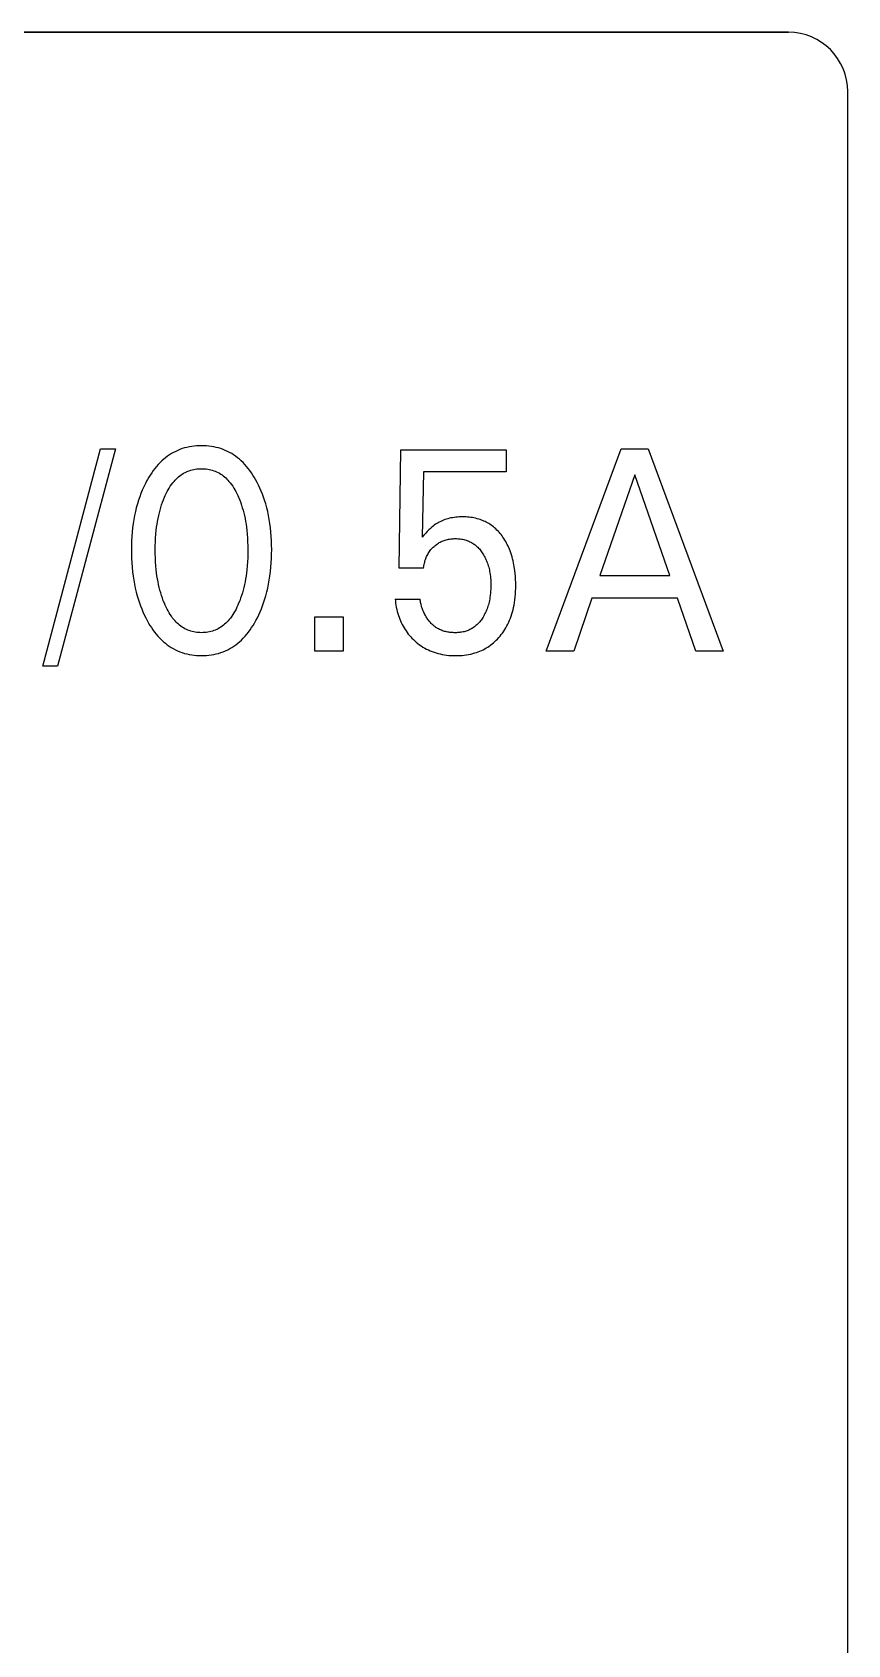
# Model space of a CAD drawing. Extents: x 10 to 656, y -396 to 292.
# Drawn here: x 290.499 to 291.887, y 115.467 to 118.21 of the extents above; entities that cross this region are included whole.
import ezdxf

# ---------------------------------------------------------------- set-up
doc = ezdxf.new("R2010")
doc.units = 0
doc.header["$LTSCALE"] = 5
doc.header["$MEASUREMENT"] = 0
doc.layers.get('0').update_dxf_attribs({"linetype": 'CONTINUOUS'})

msp = doc.modelspace()

# ---------------------------------------------------------------- linework, layer by layer
at = {"color": 7, "linetype": 'Continuous'}
for p, q in [((288.952, 118.2098), (291.7862, 118.2098)), ((291.7862, 118.2098), (288.952, 118.2098)), ((291.8873, 91.5929), (291.8873, 118.1125)), ((291.8873, 101.4922), (291.8873, 118.1125)), ((290.5173, 117.1312), (290.6158, 117.5012)), ((290.6409, 117.5012), (290.5423, 117.1312)), ((290.6158, 117.5012), (290.6409, 117.5012)), ((290.7296, 117.4884), (290.7264, 117.486)), ((290.7329, 117.4907), (290.7296, 117.4884)), ((290.7363, 117.4929), (290.7329, 117.4907)), ((290.7399, 117.4949), (290.7363, 117.4929)), ((290.7435, 117.4968), (290.7399, 117.4949)), ((290.7471, 117.4984), (290.7435, 117.4968)), ((290.7508, 117.5), (290.7471, 117.4984)), ((290.7548, 117.5014), (290.7508, 117.5)), ((290.7587, 117.5026), (290.7548, 117.5014)), ((290.7627, 117.5036), (290.7587, 117.5026)), ((290.7668, 117.5045), (290.7627, 117.5036)), ((290.7709, 117.5052), (290.7668, 117.5045)), ((290.775, 117.5057), (290.7709, 117.5052)), ((290.7792, 117.5061), (290.775, 117.5057)), ((290.7833, 117.5063), (290.7792, 117.5061)), ((290.7875, 117.5064), (290.7833, 117.5063)), ((290.7917, 117.5063), (290.7875, 117.5064)), ((290.7959, 117.5061), (290.7917, 117.5063)), ((290.8, 117.5057), (290.7959, 117.5061)), ((290.8042, 117.5052), (290.8, 117.5057)), ((290.8083, 117.5045), (290.8042, 117.5052)), ((290.8123, 117.5036), (290.8083, 117.5045)), ((290.8164, 117.5026), (290.8123, 117.5036)), ((290.8203, 117.5014), (290.8164, 117.5026)), ((290.8243, 117.5), (290.8203, 117.5014)), ((290.828, 117.4984), (290.8243, 117.5)), ((290.8317, 117.4968), (290.828, 117.4984)), ((290.8353, 117.4949), (290.8317, 117.4968)), ((290.8388, 117.4929), (290.8353, 117.4949)), ((290.8422, 117.4907), (290.8388, 117.4929)), ((290.8455, 117.4884), (290.8422, 117.4907)), ((290.8488, 117.486), (290.8455, 117.4884)), ((291.124, 117.2981), (291.1267, 117.4993)), ((291.1267, 117.4993), (291.306, 117.4993)), ((291.306, 117.4993), (291.306, 117.4617)), ((291.3743, 117.1571), (291.5014, 117.5012)), ((291.5014, 117.5012), (291.5479, 117.5012)), ((291.5479, 117.5012), (291.675, 117.1571)), ((290.7053, 117.464), (290.7027, 117.4603)), ((290.708, 117.4676), (290.7053, 117.464)), ((290.7108, 117.471), (290.708, 117.4676)), ((290.7138, 117.4744), (290.7108, 117.471)), ((290.7169, 117.4777), (290.7138, 117.4744)), ((290.7202, 117.4808), (290.7169, 117.4777)), ((290.7232, 117.4835), (290.7202, 117.4808)), ((290.7264, 117.486), (290.7232, 117.4835)), ((290.7571, 117.4595), (290.7594, 117.4608)), ((290.7594, 117.4608), (290.7618, 117.4619)), ((290.7618, 117.4619), (290.7642, 117.463)), ((290.7642, 117.463), (290.7667, 117.4639)), ((290.7667, 117.4639), (290.7692, 117.4647)), ((290.7692, 117.4647), (290.7717, 117.4654)), ((290.7717, 117.4654), (290.7743, 117.466)), ((290.7743, 117.466), (290.7769, 117.4665)), ((290.7769, 117.4665), (290.7795, 117.4669)), ((290.7795, 117.4669), (290.7822, 117.4671)), ((290.7822, 117.4671), (290.7848, 117.4673)), ((290.7848, 117.4673), (290.7875, 117.4673)), ((290.7875, 117.4673), (290.7902, 117.4673)), ((290.7902, 117.4673), (290.7928, 117.4671)), ((290.7928, 117.4671), (290.7955, 117.4669)), ((290.7955, 117.4669), (290.7981, 117.4665)), ((290.7981, 117.4665), (290.8007, 117.466)), ((290.8007, 117.466), (290.8033, 117.4654)), ((290.8033, 117.4654), (290.8058, 117.4647)), ((290.8058, 117.4647), (290.8084, 117.4639)), ((290.8084, 117.4639), (290.8108, 117.463)), ((290.8108, 117.463), (290.8132, 117.4619)), ((290.8132, 117.4619), (290.8156, 117.4608)), ((290.8156, 117.4608), (290.8179, 117.4595)), ((290.8519, 117.4835), (290.8488, 117.486)), ((290.8549, 117.4808), (290.8519, 117.4835)), ((290.8582, 117.4777), (290.8549, 117.4808)), ((290.8613, 117.4744), (290.8582, 117.4777)), ((290.8642, 117.471), (290.8613, 117.4744)), ((290.8671, 117.4676), (290.8642, 117.471)), ((290.8698, 117.464), (290.8671, 117.4676)), ((290.8724, 117.4603), (290.8698, 117.464)), ((291.1655, 117.4617), (291.1631, 117.351)), ((291.306, 117.4617), (291.1655, 117.4617)), ((290.6892, 117.4365), (290.6867, 117.431)), ((290.6919, 117.442), (290.6892, 117.4365)), ((290.6947, 117.4474), (290.6919, 117.442)), ((290.6955, 117.4488), (290.6947, 117.4474)), ((290.6978, 117.4527), (290.6955, 117.4488)), ((290.7002, 117.4565), (290.6978, 117.4527)), ((290.7027, 117.4603), (290.7002, 117.4565)), ((290.7307, 117.4314), (290.7325, 117.4344)), ((290.7325, 117.4344), (290.7344, 117.4374)), ((290.7344, 117.4374), (290.7364, 117.4403)), ((290.7364, 117.4403), (290.7385, 117.4431)), ((290.7385, 117.4431), (290.7408, 117.4458)), ((290.7408, 117.4458), (290.7426, 117.4478)), ((290.7426, 117.4478), (290.7444, 117.4497)), ((290.7444, 117.4497), (290.7464, 117.4515)), ((290.7464, 117.4515), (290.7484, 117.4533)), ((290.7484, 117.4533), (290.7505, 117.455)), ((290.7505, 117.455), (290.7526, 117.4566)), ((290.7526, 117.4566), (290.7548, 117.4581)), ((290.7548, 117.4581), (290.7571, 117.4595)), ((290.8179, 117.4595), (290.8202, 117.4581)), ((290.8202, 117.4581), (290.8224, 117.4566)), ((290.8224, 117.4566), (290.8246, 117.455)), ((290.8246, 117.455), (290.8266, 117.4533)), ((290.8266, 117.4533), (290.8286, 117.4515)), ((290.8286, 117.4515), (290.8306, 117.4497)), ((290.8306, 117.4497), (290.8324, 117.4478)), ((290.8324, 117.4478), (290.8342, 117.4458)), ((290.8342, 117.4458), (290.8365, 117.4431)), ((290.8365, 117.4431), (290.8386, 117.4403)), ((290.8386, 117.4403), (290.8406, 117.4374)), ((290.8406, 117.4374), (290.8425, 117.4344)), ((290.8425, 117.4344), (290.8443, 117.4314)), ((290.8749, 117.4565), (290.8724, 117.4603)), ((290.8772, 117.4527), (290.8749, 117.4565)), ((290.8795, 117.4488), (290.8772, 117.4527)), ((290.8821, 117.444), (290.8795, 117.4488)), ((290.8846, 117.4391), (290.8821, 117.444)), ((290.8869, 117.4342), (290.8846, 117.4391)), ((290.889, 117.4292), (290.8869, 117.4342)), ((291.5249, 117.4569), (291.4656, 117.2859)), ((291.5843, 117.2859), (291.5249, 117.4569)), ((290.6783, 117.4074), (290.6765, 117.4009)), ((290.6803, 117.4139), (290.6783, 117.4074)), ((290.6823, 117.4196), (290.6803, 117.4139)), ((290.6844, 117.4253), (290.6823, 117.4196)), ((290.6867, 117.431), (290.6844, 117.4253)), ((290.7196, 117.4058), (290.7211, 117.4102)), ((290.7211, 117.4102), (290.7227, 117.4145)), ((290.7227, 117.4145), (290.7245, 117.4188)), ((290.7245, 117.4188), (290.7259, 117.422)), ((290.7259, 117.422), (290.7274, 117.4252)), ((290.7274, 117.4252), (290.729, 117.4283)), ((290.729, 117.4283), (290.7307, 117.4314)), ((290.8443, 117.4314), (290.846, 117.4283)), ((290.846, 117.4283), (290.8476, 117.4252)), ((290.8476, 117.4252), (290.8491, 117.422)), ((290.8491, 117.422), (290.8505, 117.4188)), ((290.8505, 117.4188), (290.851, 117.4177)), ((290.851, 117.4177), (290.8526, 117.4136)), ((290.8526, 117.4136), (290.8542, 117.4094)), ((290.8542, 117.4094), (290.8556, 117.4052)), ((290.8911, 117.4242), (290.889, 117.4292)), ((290.893, 117.4191), (290.8911, 117.4242)), ((290.8947, 117.4139), (290.893, 117.4191)), ((290.8967, 117.4074), (290.8947, 117.4139)), ((290.8985, 117.4009), (290.8967, 117.4074)), ((290.6722, 117.3809), (290.6711, 117.3742)), ((290.6734, 117.3876), (290.6722, 117.3809)), ((290.6749, 117.3943), (290.6734, 117.3876)), ((290.6765, 117.4009), (290.6749, 117.3943)), ((290.7126, 117.3777), (290.7135, 117.3826)), ((290.7135, 117.3826), (290.7146, 117.3876)), ((290.7146, 117.3876), (290.7157, 117.3925)), ((290.7157, 117.3925), (290.7169, 117.397)), ((290.7169, 117.397), (290.7182, 117.4014)), ((290.7182, 117.4014), (290.7196, 117.4058)), ((290.8556, 117.4052), (290.8569, 117.401)), ((290.8569, 117.401), (290.8582, 117.3968)), ((290.8582, 117.3968), (290.8593, 117.3925)), ((290.8593, 117.3925), (290.8605, 117.3876)), ((290.8605, 117.3876), (290.8615, 117.3826)), ((290.8615, 117.3826), (290.8624, 117.3777)), ((290.9001, 117.3943), (290.8985, 117.4009)), ((290.9016, 117.3876), (290.9001, 117.3943)), ((290.9028, 117.3809), (290.9016, 117.3876)), ((290.9039, 117.3742), (290.9028, 117.3809)), ((291.1969, 117.3788), (291.1945, 117.3777)), ((291.1994, 117.3798), (291.1969, 117.3788)), ((291.2018, 117.3807), (291.1994, 117.3798)), ((291.2043, 117.3815), (291.2018, 117.3807)), ((291.2068, 117.3822), (291.2043, 117.3815)), ((291.2094, 117.3829), (291.2068, 117.3822)), ((291.2119, 117.3835), (291.2094, 117.3829)), ((291.2147, 117.384), (291.2119, 117.3835)), ((291.2176, 117.3844), (291.2147, 117.384)), ((291.2204, 117.3848), (291.2176, 117.3844)), ((291.2232, 117.3851), (291.2204, 117.3848)), ((291.2261, 117.3852), (291.2232, 117.3851)), ((291.2289, 117.3854), (291.2261, 117.3852)), ((291.2318, 117.3854), (291.2289, 117.3854)), ((291.2346, 117.3854), (291.2318, 117.3854)), ((291.2374, 117.3852), (291.2346, 117.3854)), ((291.2401, 117.3851), (291.2374, 117.3852)), ((291.2429, 117.3848), (291.2401, 117.3851)), ((291.2457, 117.3845), (291.2429, 117.3848)), ((291.2484, 117.3841), (291.2457, 117.3845)), ((291.2512, 117.3836), (291.2484, 117.3841)), ((291.2539, 117.383), (291.2512, 117.3836)), ((291.2566, 117.3823), (291.2539, 117.383)), ((291.2592, 117.3815), (291.2566, 117.3823)), ((291.2615, 117.3808), (291.2592, 117.3815)), ((291.2637, 117.38), (291.2615, 117.3808)), ((291.2659, 117.3792), (291.2637, 117.38)), ((291.268, 117.3782), (291.2659, 117.3792)), ((290.6688, 117.3521), (290.6684, 117.3446)), ((290.6694, 117.3595), (290.6688, 117.3521)), ((290.6702, 117.3669), (290.6694, 117.3595)), ((290.6711, 117.3742), (290.6702, 117.3669)), ((290.7093, 117.3493), (290.7098, 117.356)), ((290.7098, 117.356), (290.7105, 117.3627)), ((290.7105, 117.3627), (290.7111, 117.3677)), ((290.7111, 117.3677), (290.7118, 117.3727)), ((290.7118, 117.3727), (290.7126, 117.3777)), ((290.8624, 117.3777), (290.8632, 117.3727)), ((290.8632, 117.3727), (290.8639, 117.3677)), ((290.8639, 117.3677), (290.8646, 117.3627)), ((290.8646, 117.3627), (290.8652, 117.356)), ((290.8652, 117.356), (290.8657, 117.3493)), ((290.9048, 117.3669), (290.9039, 117.3742)), ((290.9056, 117.3595), (290.9048, 117.3669)), ((290.9062, 117.3521), (290.9056, 117.3595)), ((290.9066, 117.3446), (290.9062, 117.3521)), ((291.166, 117.3544), (291.1631, 117.351)), ((291.169, 117.3578), (291.166, 117.3544)), ((291.1717, 117.3607), (291.169, 117.3578)), ((291.1745, 117.3635), (291.1717, 117.3607)), ((291.177, 117.3658), (291.1745, 117.3635)), ((291.1796, 117.3681), (291.177, 117.3658)), ((291.1815, 117.3697), (291.1796, 117.3681)), ((291.1836, 117.3712), (291.1815, 117.3697)), ((291.1857, 117.3727), (291.1836, 117.3712)), ((291.1878, 117.374), (291.1857, 117.3727)), ((291.19, 117.3753), (291.1878, 117.374)), ((291.1922, 117.3766), (291.19, 117.3753)), ((291.1945, 117.3777), (291.1922, 117.3766)), ((291.2701, 117.3773), (291.268, 117.3782)), ((291.2722, 117.3762), (291.2701, 117.3773)), ((291.2743, 117.3751), (291.2722, 117.3762)), ((291.2763, 117.3739), (291.2743, 117.3751)), ((291.2783, 117.3727), (291.2763, 117.3739)), ((291.2802, 117.3714), (291.2783, 117.3727)), ((291.2821, 117.37), (291.2802, 117.3714)), ((291.2843, 117.3684), (291.2821, 117.37)), ((291.2863, 117.3667), (291.2843, 117.3684)), ((291.2883, 117.3649), (291.2863, 117.3667)), ((291.2902, 117.363), (291.2883, 117.3649)), ((291.2921, 117.3611), (291.2902, 117.363)), ((291.2939, 117.3592), (291.2921, 117.3611)), ((291.2956, 117.3571), (291.2939, 117.3592)), ((291.2973, 117.3551), (291.2956, 117.3571)), ((291.299, 117.3529), (291.2973, 117.3551)), ((291.3005, 117.3508), (291.299, 117.3529)), ((290.6682, 117.3372), (290.6681, 117.3298)), ((290.6681, 117.3298), (290.6682, 117.3222)), ((290.6684, 117.3446), (290.6682, 117.3372)), ((290.7087, 117.3293), (290.7088, 117.336)), ((290.7088, 117.3225), (290.7087, 117.3293)), ((290.7088, 117.336), (290.709, 117.3427)), ((290.709, 117.3427), (290.7093, 117.3493)), ((290.8657, 117.3493), (290.866, 117.3427)), ((290.866, 117.3427), (290.8662, 117.336)), ((290.8662, 117.336), (290.8663, 117.3293)), ((290.8663, 117.3293), (290.8662, 117.3225)), ((290.9068, 117.3372), (290.9066, 117.3446)), ((290.9069, 117.3298), (290.9068, 117.3372)), ((290.9068, 117.3222), (290.9069, 117.3298)), ((291.1733, 117.3233), (291.1744, 117.325)), ((291.1744, 117.325), (291.1755, 117.3265)), ((291.1755, 117.3265), (291.1766, 117.3281)), ((291.1766, 117.3281), (291.1779, 117.3296)), ((291.1779, 117.3296), (291.1791, 117.3311)), ((291.1791, 117.3311), (291.1805, 117.3325)), ((291.1805, 117.3325), (291.1819, 117.3338)), ((291.1819, 117.3338), (291.1833, 117.3351)), ((291.1833, 117.3351), (291.1847, 117.3363)), ((291.1847, 117.3363), (291.1861, 117.3375)), ((291.1861, 117.3375), (291.1876, 117.3386)), ((291.1876, 117.3386), (291.1891, 117.3397)), ((291.1891, 117.3397), (291.1907, 117.3406)), ((291.1907, 117.3406), (291.1922, 117.3416)), ((291.1922, 117.3416), (291.1938, 117.3425)), ((291.1938, 117.3425), (291.1955, 117.3433)), ((291.1955, 117.3433), (291.1972, 117.344)), ((291.1972, 117.344), (291.1989, 117.3447)), ((291.1989, 117.3447), (291.2006, 117.3453)), ((291.2006, 117.3453), (291.2024, 117.3459)), ((291.2024, 117.3459), (291.2041, 117.3464)), ((291.2041, 117.3464), (291.2059, 117.3469)), ((291.2059, 117.3469), (291.2078, 117.3473)), ((291.2078, 117.3473), (291.2098, 117.3476)), ((291.2098, 117.3476), (291.2117, 117.3479)), ((291.2117, 117.3479), (291.2136, 117.3481)), ((291.2136, 117.3481), (291.2156, 117.3482)), ((291.2156, 117.3482), (291.2175, 117.3483)), ((291.2175, 117.3483), (291.2195, 117.3483)), ((291.2195, 117.3483), (291.2216, 117.3483)), ((291.2216, 117.3483), (291.2236, 117.3482)), ((291.2236, 117.3482), (291.2257, 117.348)), ((291.2257, 117.348), (291.2277, 117.3478)), ((291.2277, 117.3478), (291.2298, 117.3475)), ((291.2298, 117.3475), (291.2318, 117.3472)), ((291.2318, 117.3472), (291.2338, 117.3468)), ((291.2338, 117.3468), (291.2358, 117.3462)), ((291.2358, 117.3462), (291.2378, 117.3457)), ((291.2378, 117.3457), (291.2394, 117.3451)), ((291.2394, 117.3451), (291.241, 117.3445)), ((291.241, 117.3445), (291.2426, 117.3438)), ((291.2426, 117.3438), (291.2442, 117.3431)), ((291.2442, 117.3431), (291.2457, 117.3423)), ((291.2457, 117.3423), (291.2472, 117.3415)), ((291.2472, 117.3415), (291.2487, 117.3406)), ((291.2487, 117.3406), (291.2502, 117.3397)), ((291.2502, 117.3397), (291.2516, 117.3387)), ((291.2516, 117.3387), (291.253, 117.3377)), ((291.253, 117.3377), (291.2545, 117.3364)), ((291.2545, 117.3364), (291.256, 117.3351)), ((291.256, 117.3351), (291.2575, 117.3337)), ((291.2575, 117.3337), (291.2589, 117.3323)), ((291.2589, 117.3323), (291.2603, 117.3308)), ((291.2603, 117.3308), (291.2616, 117.3293)), ((291.2616, 117.3293), (291.2628, 117.3277)), ((291.2628, 117.3277), (291.264, 117.3261)), ((291.264, 117.3261), (291.2652, 117.3244)), ((291.2652, 117.3244), (291.2664, 117.3226)), ((291.3021, 117.3483), (291.3005, 117.3508)), ((291.3037, 117.3459), (291.3021, 117.3483)), ((291.3052, 117.3434), (291.3037, 117.3459)), ((291.3066, 117.3408), (291.3052, 117.3434)), ((291.3079, 117.3383), (291.3066, 117.3408)), ((291.3092, 117.3357), (291.3079, 117.3383)), ((291.3104, 117.333), (291.3092, 117.3357)), ((291.3115, 117.3303), (291.3104, 117.333)), ((291.3126, 117.3276), (291.3115, 117.3303)), ((291.3138, 117.3243), (291.3126, 117.3276)), ((291.3149, 117.3209), (291.3138, 117.3243)), ((290.6682, 117.3222), (290.6684, 117.3147)), ((290.6684, 117.3147), (290.6688, 117.3071)), ((290.6688, 117.3071), (290.6694, 117.2996)), ((290.6694, 117.2996), (290.6701, 117.2921)), ((290.709, 117.3157), (290.7088, 117.3225)), ((290.7093, 117.309), (290.709, 117.3157)), ((290.7098, 117.3022), (290.7093, 117.309)), ((290.7104, 117.2954), (290.7098, 117.3022)), ((290.8652, 117.3022), (290.8646, 117.2954)), ((290.8657, 117.309), (290.8652, 117.3022)), ((290.8661, 117.3157), (290.8657, 117.309)), ((290.8662, 117.3225), (290.8661, 117.3157)), ((290.9049, 117.2922), (290.9056, 117.2997)), ((290.9056, 117.2997), (290.9062, 117.3072)), ((290.9062, 117.3072), (290.9066, 117.3147)), ((290.9066, 117.3147), (290.9068, 117.3222)), ((291.1655, 117.2981), (291.124, 117.2981)), ((291.1655, 117.2981), (291.1657, 117.3002)), ((291.1657, 117.3002), (291.166, 117.3023)), ((291.166, 117.3023), (291.1664, 117.3044)), ((291.1664, 117.3044), (291.1668, 117.3064)), ((291.1668, 117.3064), (291.1673, 117.3085)), ((291.1673, 117.3085), (291.1678, 117.3106)), ((291.1678, 117.3106), (291.1685, 117.3126)), ((291.1685, 117.3126), (291.1691, 117.3145)), ((291.1691, 117.3145), (291.1698, 117.3163)), ((291.1698, 117.3163), (291.1706, 117.3181)), ((291.1706, 117.3181), (291.1715, 117.3199)), ((291.1715, 117.3199), (291.1724, 117.3216)), ((291.1724, 117.3216), (291.1733, 117.3233)), ((291.2664, 117.3226), (291.2676, 117.3207)), ((291.2676, 117.3207), (291.2687, 117.3187)), ((291.2687, 117.3187), (291.2697, 117.3168)), ((291.2697, 117.3168), (291.2707, 117.3148)), ((291.2707, 117.3148), (291.2716, 117.3128)), ((291.2716, 117.3128), (291.2725, 117.3108)), ((291.2725, 117.3108), (291.2733, 117.3087)), ((291.2733, 117.3087), (291.2742, 117.3065)), ((291.2742, 117.3065), (291.2749, 117.3042)), ((291.2749, 117.3042), (291.2756, 117.3019)), ((291.2756, 117.3019), (291.2763, 117.2996)), ((291.2763, 117.2996), (291.2768, 117.2973)), ((291.2768, 117.2973), (291.2774, 117.295)), ((291.316, 117.3175), (291.3149, 117.3209)), ((291.3169, 117.3141), (291.316, 117.3175)), ((291.3177, 117.3107), (291.3169, 117.3141)), ((291.3185, 117.3072), (291.3177, 117.3107)), ((291.3192, 117.3037), (291.3185, 117.3072)), ((291.3198, 117.3002), (291.3192, 117.3037)), ((291.3207, 117.2939), (291.3198, 117.3002)), ((290.6701, 117.2921), (290.6711, 117.2846)), ((290.6711, 117.2846), (290.6721, 117.2778)), ((290.6721, 117.2778), (290.6734, 117.271)), ((290.6734, 117.271), (290.6748, 117.2642)), ((290.711, 117.2903), (290.7104, 117.2954)), ((290.7117, 117.2853), (290.711, 117.2903)), ((290.7125, 117.2802), (290.7117, 117.2853)), ((290.7135, 117.2751), (290.7125, 117.2802)), ((290.7145, 117.2701), (290.7135, 117.2751)), ((290.7156, 117.2651), (290.7145, 117.2701)), ((290.8605, 117.2701), (290.8594, 117.2651)), ((290.8616, 117.2751), (290.8605, 117.2701)), ((290.8625, 117.2802), (290.8616, 117.2751)), ((290.8633, 117.2853), (290.8625, 117.2802)), ((290.864, 117.2903), (290.8633, 117.2853)), ((290.8646, 117.2954), (290.864, 117.2903)), ((290.9003, 117.2643), (290.9017, 117.2711)), ((290.9017, 117.2711), (290.9029, 117.2779)), ((290.9029, 117.2779), (290.9039, 117.2847)), ((290.9039, 117.2847), (290.9049, 117.2922)), ((291.2774, 117.295), (291.2778, 117.2926)), ((291.2778, 117.2926), (291.2782, 117.2903)), ((291.2782, 117.2903), (291.2787, 117.2873)), ((291.2787, 117.2873), (291.2791, 117.2842)), ((291.2791, 117.2842), (291.2794, 117.2812)), ((291.2794, 117.2812), (291.2796, 117.2782)), ((291.2796, 117.2782), (291.2798, 117.2751)), ((291.2798, 117.2751), (291.2798, 117.2721)), ((291.2798, 117.2721), (291.2799, 117.269)), ((291.2799, 117.269), (291.2798, 117.2656)), ((291.3213, 117.2889), (291.3207, 117.2939)), ((291.3217, 117.2838), (291.3213, 117.2889)), ((291.322, 117.2787), (291.3217, 117.2838)), ((291.3222, 117.2737), (291.322, 117.2787)), ((291.3222, 117.2686), (291.3222, 117.2737)), ((291.4656, 117.2859), (291.5843, 117.2859)), ((290.6748, 117.2642), (290.6763, 117.2575)), ((290.6763, 117.2575), (290.6781, 117.2509)), ((290.6781, 117.2509), (290.6801, 117.2442)), ((290.6801, 117.2442), (290.6818, 117.239)), ((290.7168, 117.2606), (290.7156, 117.2651)), ((290.7181, 117.256), (290.7168, 117.2606)), ((290.7194, 117.2516), (290.7181, 117.256)), ((290.7209, 117.2471), (290.7194, 117.2516)), ((290.7225, 117.2427), (290.7209, 117.2471)), ((290.7243, 117.2383), (290.7225, 117.2427)), ((290.8525, 117.2427), (290.8507, 117.2383)), ((290.8541, 117.2471), (290.8525, 117.2427)), ((290.8556, 117.2516), (290.8541, 117.2471)), ((290.857, 117.256), (290.8556, 117.2516)), ((290.8582, 117.2606), (290.857, 117.256)), ((290.8594, 117.2651), (290.8582, 117.2606)), ((290.8932, 117.2391), (290.8949, 117.2444)), ((290.8949, 117.2444), (290.8969, 117.251)), ((290.8969, 117.251), (290.8987, 117.2576)), ((290.8987, 117.2576), (290.9003, 117.2643)), ((291.117, 117.2456), (291.1174, 117.2421)), ((291.117, 117.2456), (291.1594, 117.2456)), ((291.1174, 117.2421), (291.1178, 117.2386)), ((291.1596, 117.2437), (291.1594, 117.2456)), ((291.1599, 117.2418), (291.1596, 117.2437)), ((291.1602, 117.2399), (291.1599, 117.2418)), ((291.2774, 117.2429), (291.2769, 117.2405)), ((291.2779, 117.2453), (291.2774, 117.2429)), ((291.2783, 117.2476), (291.2779, 117.2453)), ((291.2789, 117.2519), (291.2783, 117.2476)), ((291.2792, 117.2553), (291.2789, 117.2519)), ((291.2795, 117.2587), (291.2792, 117.2553)), ((291.2797, 117.2622), (291.2795, 117.2587)), ((291.2798, 117.2656), (291.2797, 117.2622)), ((291.3201, 117.2397), (291.3208, 117.2444)), ((291.3208, 117.2444), (291.3213, 117.2492)), ((291.3213, 117.2492), (291.3217, 117.2541)), ((291.3217, 117.2541), (291.322, 117.2589)), ((291.322, 117.2589), (291.3222, 117.2637)), ((291.3222, 117.2637), (291.3222, 117.2686)), ((291.452, 117.2469), (291.4212, 117.1571)), ((291.5977, 117.2469), (291.452, 117.2469)), ((291.6289, 117.1571), (291.5977, 117.2469)), ((290.6818, 117.239), (290.6837, 117.2338)), ((290.6837, 117.2338), (290.6857, 117.2287)), ((290.6857, 117.2287), (290.6878, 117.2236)), ((290.6878, 117.2236), (290.6901, 117.2186)), ((290.6901, 117.2186), (290.6925, 117.2137)), ((290.7257, 117.235), (290.7243, 117.2383)), ((290.7272, 117.2317), (290.7257, 117.235)), ((290.7288, 117.2285), (290.7272, 117.2317)), ((290.7305, 117.2254), (290.7288, 117.2285)), ((290.7323, 117.2222), (290.7305, 117.2254)), ((290.7342, 117.2192), (290.7323, 117.2222)), ((290.7362, 117.2162), (290.7342, 117.2192)), ((290.7383, 117.2133), (290.7362, 117.2162)), ((290.8388, 117.2162), (290.8367, 117.2133)), ((290.8408, 117.2192), (290.8388, 117.2162)), ((290.8427, 117.2222), (290.8408, 117.2192)), ((290.8445, 117.2254), (290.8427, 117.2222)), ((290.8462, 117.2285), (290.8445, 117.2254)), ((290.8478, 117.2317), (290.8462, 117.2285)), ((290.8493, 117.235), (290.8478, 117.2317)), ((290.8507, 117.2383), (290.8493, 117.235)), ((290.8825, 117.2137), (290.8849, 117.2187)), ((290.8849, 117.2187), (290.8872, 117.2237)), ((290.8872, 117.2237), (290.8893, 117.2288)), ((290.8893, 117.2288), (290.8913, 117.2339)), ((290.8913, 117.2339), (290.8932, 117.2391)), ((290.9805, 117.1571), (290.9805, 117.2151)), ((290.9805, 117.2151), (291.0283, 117.2151)), ((291.0283, 117.2151), (291.0283, 117.1571)), ((291.1178, 117.2386), (291.1184, 117.235)), ((291.1184, 117.235), (291.119, 117.2315)), ((291.119, 117.2315), (291.1198, 117.228)), ((291.1198, 117.228), (291.1206, 117.2245)), ((291.1206, 117.2245), (291.1216, 117.2211)), ((291.1216, 117.2211), (291.1227, 117.2177)), ((291.1227, 117.2177), (291.1237, 117.2145)), ((291.1237, 117.2145), (291.1249, 117.2115)), ((291.1606, 117.238), (291.1602, 117.2399)), ((291.1611, 117.2361), (291.1606, 117.238)), ((291.1616, 117.2341), (291.1611, 117.2361)), ((291.1621, 117.2322), (291.1616, 117.2341)), ((291.1628, 117.2303), (291.1621, 117.2322)), ((291.1634, 117.2284), (291.1628, 117.2303)), ((291.1642, 117.2265), (291.1634, 117.2284)), ((291.165, 117.2246), (291.1642, 117.2265)), ((291.1658, 117.2227), (291.165, 117.2246)), ((291.1667, 117.2209), (291.1658, 117.2227)), ((291.1676, 117.2191), (291.1667, 117.2209)), ((291.1686, 117.2173), (291.1676, 117.2191)), ((291.1696, 117.2155), (291.1686, 117.2173)), ((291.1707, 117.2138), (291.1696, 117.2155)), ((291.2666, 117.2148), (291.2654, 117.2129)), ((291.2677, 117.2168), (291.2666, 117.2148)), ((291.2688, 117.2187), (291.2677, 117.2168)), ((291.2699, 117.2207), (291.2688, 117.2187)), ((291.2708, 117.2227), (291.2699, 117.2207)), ((291.2718, 117.2248), (291.2708, 117.2227)), ((291.2726, 117.2268), (291.2718, 117.2248)), ((291.2734, 117.2289), (291.2726, 117.2268)), ((291.2742, 117.2312), (291.2734, 117.2289)), ((291.275, 117.2335), (291.2742, 117.2312)), ((291.2757, 117.2358), (291.275, 117.2335)), ((291.2763, 117.2382), (291.2757, 117.2358)), ((291.2769, 117.2405), (291.2763, 117.2382)), ((291.3132, 117.2131), (291.3145, 117.2167)), ((291.3145, 117.2167), (291.3156, 117.2202)), ((291.3156, 117.2202), (291.3167, 117.2239)), ((291.3167, 117.2239), (291.3177, 117.2275)), ((291.3177, 117.2275), (291.3185, 117.2312)), ((291.3185, 117.2312), (291.3193, 117.2349)), ((291.3193, 117.2349), (291.3201, 117.2397)), ((290.6925, 117.2137), (290.6951, 117.2088)), ((290.6951, 117.2088), (290.6974, 117.2048)), ((290.6974, 117.2048), (290.6997, 117.2008)), ((290.6997, 117.2008), (290.7022, 117.197)), ((290.7022, 117.197), (290.7048, 117.1932)), ((290.7048, 117.1932), (290.7075, 117.1894)), ((290.7075, 117.1894), (290.7104, 117.1858)), ((290.7406, 117.2105), (290.7383, 117.2133)), ((290.7424, 117.2085), (290.7406, 117.2105)), ((290.7442, 117.2065), (290.7424, 117.2085)), ((290.7462, 117.2046), (290.7442, 117.2065)), ((290.7482, 117.2028), (290.7462, 117.2046)), ((290.7503, 117.2011), (290.7482, 117.2028)), ((290.7524, 117.1994), (290.7503, 117.2011)), ((290.7546, 117.1979), (290.7524, 117.1994)), ((290.7569, 117.1964), (290.7546, 117.1979)), ((290.7592, 117.1951), (290.7569, 117.1964)), ((290.7617, 117.1939), (290.7592, 117.1951)), ((290.7641, 117.1928), (290.7617, 117.1939)), ((290.7665, 117.1918), (290.7641, 117.1928)), ((290.7691, 117.191), (290.7665, 117.1918)), ((290.7716, 117.1903), (290.7691, 117.191)), ((290.7742, 117.1897), (290.7716, 117.1903)), ((290.7768, 117.1892), (290.7742, 117.1897)), ((290.7795, 117.1888), (290.7768, 117.1892)), ((290.7822, 117.1885), (290.7795, 117.1888)), ((290.7848, 117.1884), (290.7822, 117.1885)), ((290.7875, 117.1883), (290.7848, 117.1884)), ((290.7902, 117.1884), (290.7875, 117.1883)), ((290.7929, 117.1885), (290.7902, 117.1884)), ((290.7955, 117.1888), (290.7929, 117.1885)), ((290.7982, 117.1892), (290.7955, 117.1888)), ((290.8008, 117.1897), (290.7982, 117.1892)), ((290.8034, 117.1903), (290.8008, 117.1897)), ((290.8059, 117.191), (290.8034, 117.1903)), ((290.8085, 117.1918), (290.8059, 117.191)), ((290.8109, 117.1928), (290.8085, 117.1918)), ((290.8134, 117.1939), (290.8109, 117.1928)), ((290.8158, 117.1951), (290.8134, 117.1939)), ((290.8181, 117.1964), (290.8158, 117.1951)), ((290.8204, 117.1979), (290.8181, 117.1964)), ((290.8226, 117.1994), (290.8204, 117.1979)), ((290.8247, 117.2011), (290.8226, 117.1994)), ((290.8268, 117.2028), (290.8247, 117.2011)), ((290.8288, 117.2046), (290.8268, 117.2028)), ((290.8308, 117.2065), (290.8288, 117.2046)), ((290.8326, 117.2085), (290.8308, 117.2065)), ((290.8344, 117.2105), (290.8326, 117.2085)), ((290.8367, 117.2133), (290.8344, 117.2105)), ((290.8647, 117.1858), (290.8675, 117.1894)), ((290.8675, 117.1894), (290.8702, 117.1932)), ((290.8702, 117.1932), (290.8728, 117.197)), ((290.8728, 117.197), (290.8753, 117.2008)), ((290.8753, 117.2008), (290.8777, 117.2048)), ((290.8777, 117.2048), (290.8799, 117.2088)), ((290.8799, 117.2088), (290.8825, 117.2137)), ((291.1249, 117.2115), (291.1261, 117.2084)), ((291.1261, 117.2084), (291.1275, 117.2054)), ((291.1275, 117.2054), (291.1289, 117.2025)), ((291.1289, 117.2025), (291.1304, 117.1996)), ((291.1304, 117.1996), (291.1321, 117.1967)), ((291.1321, 117.1967), (291.1338, 117.1939)), ((291.1338, 117.1939), (291.1356, 117.1913)), ((291.1356, 117.1913), (291.1374, 117.1886)), ((291.1374, 117.1886), (291.1394, 117.1861)), ((291.1717, 117.2123), (291.1707, 117.2138)), ((291.1727, 117.2109), (291.1717, 117.2123)), ((291.1738, 117.2094), (291.1727, 117.2109)), ((291.1749, 117.2081), (291.1738, 117.2094)), ((291.176, 117.2067), (291.1749, 117.2081)), ((291.1772, 117.2054), (291.176, 117.2067)), ((291.1784, 117.2041), (291.1772, 117.2054)), ((291.1796, 117.2029), (291.1784, 117.2041)), ((291.1809, 117.2017), (291.1796, 117.2029)), ((291.1822, 117.2005), (291.1809, 117.2017)), ((291.1836, 117.1994), (291.1822, 117.2005)), ((291.1849, 117.1984), (291.1836, 117.1994)), ((291.1864, 117.1974), (291.1849, 117.1984)), ((291.1878, 117.1964), (291.1864, 117.1974)), ((291.1893, 117.1955), (291.1878, 117.1964)), ((291.1908, 117.1947), (291.1893, 117.1955)), ((291.1924, 117.1939), (291.1908, 117.1947)), ((291.1941, 117.1931), (291.1924, 117.1939)), ((291.1958, 117.1924), (291.1941, 117.1931)), ((291.1975, 117.1917), (291.1958, 117.1924)), ((291.1993, 117.1912), (291.1975, 117.1917)), ((291.201, 117.1906), (291.1993, 117.1912)), ((291.2028, 117.1902), (291.201, 117.1906)), ((291.2046, 117.1898), (291.2028, 117.1902)), ((291.2065, 117.1894), (291.2046, 117.1898)), ((291.2083, 117.1891), (291.2065, 117.1894)), ((291.2102, 117.1888), (291.2083, 117.1891)), ((291.212, 117.1886), (291.2102, 117.1888)), ((291.2139, 117.1885), (291.212, 117.1886)), ((291.2158, 117.1884), (291.2139, 117.1885)), ((291.2176, 117.1883), (291.2158, 117.1884)), ((291.2195, 117.1883), (291.2176, 117.1883)), ((291.2214, 117.1883), (291.2195, 117.1883)), ((291.2233, 117.1884), (291.2214, 117.1883)), ((291.2251, 117.1886), (291.2233, 117.1884)), ((291.227, 117.1887), (291.2251, 117.1886)), ((291.2288, 117.189), (291.227, 117.1887)), ((291.2307, 117.1893), (291.2288, 117.189)), ((291.2325, 117.1896), (291.2307, 117.1893)), ((291.2343, 117.19), (291.2325, 117.1896)), ((291.2361, 117.1905), (291.2343, 117.19)), ((291.2379, 117.1911), (291.2361, 117.1905)), ((291.2395, 117.1916), (291.2379, 117.1911)), ((291.2411, 117.1922), (291.2395, 117.1916)), ((291.2427, 117.1929), (291.2411, 117.1922)), ((291.2443, 117.1937), (291.2427, 117.1929)), ((291.2459, 117.1945), (291.2443, 117.1937)), ((291.2474, 117.1953), (291.2459, 117.1945)), ((291.2489, 117.1962), (291.2474, 117.1953)), ((291.2504, 117.1972), (291.2489, 117.1962)), ((291.2518, 117.1982), (291.2504, 117.1972)), ((291.2532, 117.1993), (291.2518, 117.1982)), ((291.2546, 117.2004), (291.2532, 117.1993)), ((291.256, 117.2017), (291.2546, 117.2004)), ((291.2573, 117.2029), (291.256, 117.2017)), ((291.2586, 117.2043), (291.2573, 117.2029)), ((291.2598, 117.2056), (291.2586, 117.2043)), ((291.261, 117.207), (291.2598, 117.2056)), ((291.2622, 117.2085), (291.261, 117.207)), ((291.2633, 117.2099), (291.2622, 117.2085)), ((291.2644, 117.2114), (291.2633, 117.2099)), ((291.2654, 117.2129), (291.2644, 117.2114)), ((291.2977, 117.185), (291.2998, 117.1878)), ((291.2998, 117.1878), (291.3018, 117.1907)), ((291.3018, 117.1907), (291.3037, 117.1937)), ((291.3037, 117.1937), (291.3055, 117.1967)), ((291.3055, 117.1967), (291.3072, 117.1998)), ((291.3072, 117.1998), (291.3088, 117.2029)), ((291.3088, 117.2029), (291.3103, 117.2061)), ((291.3103, 117.2061), (291.3118, 117.2096)), ((291.3118, 117.2096), (291.3132, 117.2131)), ((290.7104, 117.1858), (290.7134, 117.1823)), ((290.7134, 117.1823), (290.7165, 117.179)), ((290.7165, 117.179), (290.7198, 117.1757)), ((290.7198, 117.1757), (290.7228, 117.173)), ((290.7228, 117.173), (290.726, 117.1703)), ((290.726, 117.1703), (290.7292, 117.1678)), ((290.7292, 117.1678), (290.7326, 117.1655)), ((290.7326, 117.1655), (290.736, 117.1632)), ((290.736, 117.1632), (290.7395, 117.1612)), ((290.7395, 117.1612), (290.7431, 117.1592)), ((290.7431, 117.1592), (290.7468, 117.1575)), ((290.8283, 117.1575), (290.832, 117.1592)), ((290.832, 117.1592), (290.8356, 117.1612)), ((290.8356, 117.1612), (290.8391, 117.1632)), ((290.8391, 117.1632), (290.8426, 117.1655)), ((290.8426, 117.1655), (290.8459, 117.1678)), ((290.8459, 117.1678), (290.8491, 117.1703)), ((290.8491, 117.1703), (290.8523, 117.173)), ((290.8523, 117.173), (290.8553, 117.1757)), ((290.8553, 117.1757), (290.8586, 117.179)), ((290.8586, 117.179), (290.8617, 117.1823)), ((290.8617, 117.1823), (290.8647, 117.1858)), ((291.1394, 117.1861), (291.1414, 117.1836)), ((291.1414, 117.1836), (291.1435, 117.1812)), ((291.1435, 117.1812), (291.1457, 117.1789)), ((291.1457, 117.1789), (291.148, 117.1766)), ((291.148, 117.1766), (291.1504, 117.1744)), ((291.1504, 117.1744), (291.153, 117.1721)), ((291.153, 117.1721), (291.1557, 117.1699)), ((291.1557, 117.1699), (291.1585, 117.1678)), ((291.1585, 117.1678), (291.1613, 117.1658)), ((291.1613, 117.1658), (291.1643, 117.1639)), ((291.1643, 117.1639), (291.1673, 117.1621)), ((291.1673, 117.1621), (291.1703, 117.1605)), ((291.1703, 117.1605), (291.1735, 117.1589)), ((291.2639, 117.1581), (291.2667, 117.1594)), ((291.2667, 117.1594), (291.2694, 117.1608)), ((291.2694, 117.1608), (291.2721, 117.1623)), ((291.2721, 117.1623), (291.2747, 117.1639)), ((291.2747, 117.1639), (291.2773, 117.1656)), ((291.2773, 117.1656), (291.2798, 117.1674)), ((291.2798, 117.1674), (291.2823, 117.1693)), ((291.2823, 117.1693), (291.2846, 117.1713)), ((291.2846, 117.1713), (291.2869, 117.1733)), ((291.2869, 117.1733), (291.2892, 117.1754)), ((291.2892, 117.1754), (291.2913, 117.1776)), ((291.2913, 117.1776), (291.2934, 117.1799)), ((291.2934, 117.1799), (291.2955, 117.1822)), ((291.2955, 117.1822), (291.2977, 117.185)), ((290.7468, 117.1575), (290.7506, 117.1559)), ((290.7506, 117.1559), (290.7545, 117.1545)), ((290.7545, 117.1545), (290.7585, 117.1532)), ((290.7585, 117.1532), (290.7626, 117.1522)), ((290.7626, 117.1522), (290.7666, 117.1513)), ((290.7666, 117.1513), (290.7708, 117.1505)), ((290.7708, 117.1505), (290.7749, 117.15)), ((290.7749, 117.15), (290.7791, 117.1496)), ((290.7791, 117.1496), (290.7833, 117.1494)), ((290.7833, 117.1494), (290.7875, 117.1493)), ((290.7875, 117.1493), (290.7917, 117.1494)), ((290.7917, 117.1494), (290.7959, 117.1496)), ((290.7959, 117.1496), (290.8001, 117.15)), ((290.8001, 117.15), (290.8043, 117.1505)), ((290.8043, 117.1505), (290.8084, 117.1513)), ((290.8084, 117.1513), (290.8125, 117.1521)), ((290.8125, 117.1521), (290.8166, 117.1532)), ((290.8166, 117.1532), (290.8206, 117.1545)), ((290.8206, 117.1545), (290.8245, 117.1559)), ((290.8245, 117.1559), (290.8283, 117.1575)), ((291.0283, 117.1571), (290.9805, 117.1571)), ((291.1735, 117.1589), (291.1767, 117.1575)), ((291.1767, 117.1575), (291.1799, 117.1561)), ((291.1799, 117.1561), (291.1833, 117.155)), ((291.1833, 117.155), (291.1866, 117.1539)), ((291.1866, 117.1539), (291.19, 117.1529)), ((291.19, 117.1529), (291.1934, 117.1521)), ((291.1934, 117.1521), (291.1971, 117.1513)), ((291.1971, 117.1513), (291.2008, 117.1507)), ((291.2008, 117.1507), (291.2045, 117.1502)), ((291.2045, 117.1502), (291.2082, 117.1498)), ((291.2082, 117.1498), (291.212, 117.1495)), ((291.212, 117.1495), (291.2157, 117.1493)), ((291.2157, 117.1493), (291.2195, 117.1493)), ((291.2195, 117.1493), (291.2233, 117.1493)), ((291.2233, 117.1493), (291.2271, 117.1495)), ((291.2271, 117.1495), (291.2308, 117.1498)), ((291.2308, 117.1498), (291.2346, 117.1501)), ((291.2346, 117.1501), (291.2383, 117.1506)), ((291.2383, 117.1506), (291.242, 117.1513)), ((291.242, 117.1513), (291.2457, 117.152)), ((291.2457, 117.152), (291.2494, 117.1529)), ((291.2494, 117.1529), (291.2524, 117.1538)), ((291.2524, 117.1538), (291.2553, 117.1547)), ((291.2553, 117.1547), (291.2582, 117.1558)), ((291.2582, 117.1558), (291.2611, 117.1569)), ((291.2611, 117.1569), (291.2639, 117.1581)), ((291.4212, 117.1571), (291.3743, 117.1571)), ((291.675, 117.1571), (291.6289, 117.1571)), ((290.5423, 117.1312), (290.5173, 117.1312))]:
    msp.add_line(p, q, dxfattribs=at)
msp.add_arc((291.7862, 118.1086), 0.1012, 0, 90, dxfattribs=at)
msp.add_arc((291.7862, 118.1086), 0.1012, 0, 90, dxfattribs=at)

doc.saveas('drawing.dxf')
